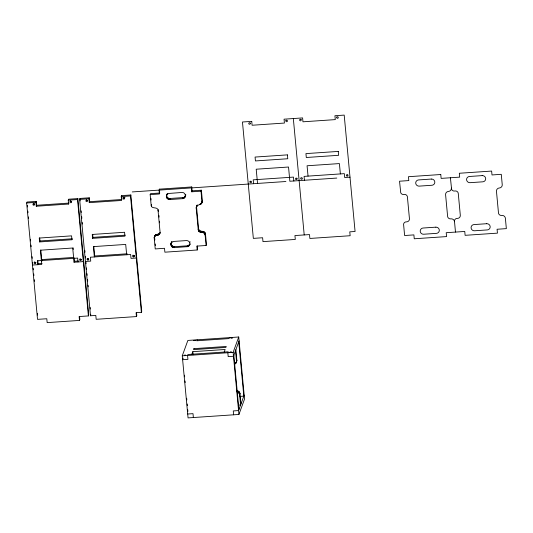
<?xml version="1.0" encoding="UTF-8"?>
<svg xmlns="http://www.w3.org/2000/svg" width="533" height="533" viewBox="0 0 533 533"><rect width="100%" height="100%" fill="white"/><g stroke="black" fill="none" stroke-linecap="round" stroke-linejoin="round"><path stroke-width="0.8" d="M166.349 196.644L166.629 195.065L168.428 193.486L181.953 192.466C185.964 191.967 186.663 198.542 182.533 198.669L169.82 199.535L168.188 199.222L166.922 198.169L166.349 196.644L167.429 193.426M189.195 245.713L189.988 244.074L189.195 245.713L187.843 246.612L174.318 247.638C170.933 247.865 169.98 243.734 171.919 241.529L170.88 243.941M189.541 244.754L187.383 245.813L174.664 246.672C172.685 246.846 170.86 244.96 171.226 242.975M154.403 236.919C155.503 234.234 159.933 236.206 160.186 232.601C158.761 235.24 153.87 233.614 154.204 237.858L155.243 248.931L164.51 248.298L164.877 252.182L197.197 249.99L196.837 246.113L206.104 245.48L205.138 235.14C204.939 230.636 198.083 233.967 198.203 229.363L196.217 208.156C195.957 203.726 203.26 205.598 202.347 200.555L201.381 190.208L192.107 190.841L191.76 191.8L201.028 191.174L201.381 190.208M206.104 245.48L206.458 244.52L205.491 234.174C205.292 229.676 198.429 233.008 198.549 228.397L196.57 207.19L197.297 204.939L196.944 205.898M201.967 202.327L201.028 191.174M235.526 350.681L236.499 361.434L236.012 362.96L234.413 364.186M234.793 364.026L236.359 362L236.852 360.475L235.872 349.721M201.714 203.1L202.313 201.367M189.641 245.04C190.694 242.935 188.742 240.336 186.45 240.57L173.738 241.429L171.573 242.488M154.757 235.959L154.623 237.625M79.544 316.362L79.837 319.467L79.484 320.426L47.164 322.618L46.797 318.741L37.53 319.367L26.65 202.986L27.003 202.027L36.271 201.401L36.637 205.278L36.284 206.238L68.604 204.046L68.957 203.086L36.637 205.278M36.284 206.238L35.924 202.36L36.271 201.401M39.968 240.969L72.295 238.777L71.942 239.737L39.622 241.929L39.968 240.969L39.682 237.865M41.361 260.55L41.714 259.591L74.034 257.399M68.604 204.046L68.244 200.168L68.597 199.209L77.865 198.582L88.744 314.963L88.391 315.922L79.124 316.549L79.484 320.426M88.391 315.922L77.518 199.542L77.865 198.582M79.637 199.395L79.983 198.436L89.258 197.81L89.624 201.687L89.271 202.647L121.591 200.461L121.231 196.577L121.584 195.618L130.852 194.991L141.731 311.372L141.378 312.331L136.082 312.691L136.448 316.569L96.173 319.3L95.813 315.416L90.517 315.776L79.637 199.395L88.911 198.769L89.258 197.81M83.668 260.65L83.321 261.61L74.047 262.236L74.393 261.277L74.107 258.172M92.609 238.338L92.242 234.46L124.569 232.268L124.929 236.146L92.609 238.338L92.955 237.378L92.669 234.273M141.378 312.331L130.505 195.951L130.852 194.991M90.517 315.776L90.863 314.816M127.021 253.808L126.667 254.767L125.701 244.427L93.382 246.612L94.348 256.959L94.701 256L93.808 246.446M159.64 233.927L160.087 232.361L158.068 210.742C158.248 205.931 150.966 209.775 151.132 204.965L150.166 194.618L150.513 193.659L159.787 193.026M151.205 205.705L151.552 204.745L151.365 206.211M192.107 190.841L191.747 186.956L159.42 189.148L159.074 190.108L159.434 193.992L150.166 194.618M136.655 257.059L136.308 258.019L131.005 258.378L130.645 254.501L90.377 257.226L90.737 261.11L85.44 261.47M158.068 210.742L158.421 209.775L158.574 211.408M166.383 195.838L166.982 194.105M166.536 197.443L166.702 195.684M166.922 198.169L167.269 197.203L166.882 196.477M167.489 198.776L167.835 197.816L167.269 197.203M154.204 237.738L154.95 235.579M168.188 199.222L168.541 198.263L167.835 197.816M154.204 237.858L154.557 236.899M154.85 236.206L155.203 235.24M155.156 235.906L155.503 234.946M155.503 235.659L155.849 234.693M155.889 235.466L156.236 234.507M168.988 199.482L169.334 198.523L183.698 197.55L185.051 196.65L185.744 195.205L185.144 196.93M156.296 235.333L156.649 234.373M156.729 235.266L157.075 234.307M169.82 199.535L170.167 198.569M157.162 235.266L157.515 234.307M157.588 235.233L157.935 234.273M158.001 235.146L158.348 234.18M158.394 235L158.741 234.04M158.761 234.8L159.114 233.84M159.094 234.553L159.447 233.594M159.394 234.26L159.74 233.301M136.448 316.569L136.794 315.609L136.508 312.505M182.533 198.669L182.886 197.71M183.345 198.509L183.698 197.55M184.085 198.149L184.438 197.183M185.424 195.351L185.777 194.392M184.698 197.61L185.051 196.65M191.747 186.956L191.394 187.922L191.76 191.8M170.846 244.747L171.193 243.788M171.026 245.546L171.379 244.58M171.419 246.273L171.766 245.313M171.979 246.879L172.332 245.92M172.685 247.332L173.038 246.366M173.485 247.585L173.831 246.626M174.318 247.638L174.664 246.672M196.251 207.344L196.85 205.611M196.211 207.75L196.557 206.784M196.697 206.218L197.05 205.258M196.217 208.156L196.57 207.19M199.922 204.672L200.268 203.713M200.661 204.312L201.008 203.353L200.655 203.553M200.981 204.066L202.214 201.76M202 201.514L202.347 200.555M201.274 203.773L201.621 202.813M202.007 201.92L202.36 200.961M201.514 203.453L201.867 202.487M187.03 246.772L187.383 245.813M187.843 246.612L188.196 245.653M189.735 242.662L190.088 241.702M188.582 246.253L188.935 245.293M198.203 229.363L198.549 228.397M198.216 229.783L198.562 228.824M198.289 230.203L198.642 229.243M198.436 230.609L198.782 229.65M198.642 230.989L198.989 230.029M198.902 231.335L199.249 230.369M199.215 231.635L199.562 230.676M199.569 231.888L199.922 230.929M199.962 232.088L200.308 231.122M200.375 232.221L200.721 231.262M200.808 232.295L201.154 231.335M201.241 232.308L201.587 231.342M201.674 232.248L202.02 231.289M202.087 232.248L202.44 231.289M202.507 232.301L202.853 231.335M202.906 232.401L203.26 231.442M203.3 232.555L203.646 231.595M197.197 249.99L197.55 249.031L197.257 245.926M203.666 232.761L204.019 231.802M204.006 233.008L204.352 232.048M204.306 233.294L204.659 232.335M204.572 233.614L204.919 232.654M204.785 233.967L205.138 233.008M204.958 234.34L205.305 233.381M205.072 234.733L205.425 233.774M205.138 235.14L205.491 234.174M182.266 355.824L187.863 340.44L238.731 336.996L244.534 399.064L238.931 414.447L188.062 417.899L182.266 355.824L233.134 352.38L238.731 336.996M183.185 358.169L182.626 359.708L187.922 359.349L187.563 355.464L187.916 354.505L228.184 351.78L227.831 352.739L228.197 356.617L233.494 356.257L239.09 340.873M191.887 354.238L192.819 351.673L225.139 349.481L224.206 352.046M197.137 339.814L196.784 340.774L229.11 338.582L229.456 337.622M235.153 363.819L235.499 362.86M235.479 363.573L235.826 362.613M236.492 361.028L236.839 360.068M235.766 363.286L236.112 362.32M236.012 362.96L236.359 362M236.499 361.434L236.852 360.475M236.212 362.607L236.805 360.874M240.949 404.034L239.917 393.281L238.844 391.555L237.345 390.849L236.998 391.808L238.498 392.515L239.57 394.247L240.603 404.993L238.284 405.147M237.405 391.915L237.751 390.949M237.791 392.068L238.144 391.109M238.158 392.268L238.511 391.309M238.498 392.515L238.844 391.555M238.797 392.801L239.15 391.842M239.064 393.127L239.41 392.161M239.277 393.474L239.63 392.515M239.45 393.854L239.797 392.888M239.57 394.247L239.917 393.281M239.63 394.647L239.983 393.687M244.167 395.186L238.571 410.57L233.274 410.93L233.634 414.807M35.938 262.416L35.944 262.396A0.799 0.773 20 0 1 34.472 261.923M185.684 355.238L184.291 355.245L185.671 355.245M132.257 191.927L285.921 181.513M336.789 178.069L289.859 181.247L288.533 167.022L256.206 169.214L257.539 183.439M350.001 177.176L344.704 177.536L344.338 173.651L304.07 176.383L304.43 180.261M26.65 202.986L35.924 202.36M68.244 200.168L77.518 199.542M121.231 196.577L130.505 195.951M89.624 201.687L121.944 199.495M92.955 237.378L125.282 235.186M94.834 255.987L126.887 253.815M37.437 263.782L42.074 263.469M74.393 261.277L78.258 261.017M239.957 396.405L243.821 396.146L238.744 341.833M187.703 414.014L192.999 413.655L193.366 417.539M236.932 390.796L237.345 390.849M195.245 340.294L193.779 340.534L195.251 340.301M229.989 352.24L231.455 352L229.983 352.233M168.541 198.263L169.334 198.523M450.405 177.769L451.611 189.355A2.838 2.738 20 0 0 454.842 191.001A2.832 2.738 20 0 1 458.313 193.885L460.292 215.092A3.018 2.918 20 0 1 457.407 218.41A2.832 2.738 20 0 0 454.449 220.889L455.482 232.075M340.367 173.925L339.401 163.578L307.075 165.77L308.041 176.11M293.33 118.553L304.21 234.933M293.836 180.98L293.47 177.103L253.202 179.828L253.568 183.705M233.84 355.298L238.917 409.611M233.134 352.38L238.931 414.447M192.819 351.673L193.113 354.778M184.518 375.199L184.671 376.844M185.051 380.962L185.204 382.607M186.67 398.244L186.823 399.89M187.21 404.001L187.363 405.646M187.743 409.764L187.896 411.409M159.42 189.148L159.64 191.48M158.954 215.485L159.107 217.118M159.487 221.195L159.64 222.827M150.959 198.429L151.106 200.022M154.697 238.418L154.843 240.01M155.216 243.987L155.369 245.58M121.584 195.618L121.797 197.943M88.911 198.769L89.271 202.647M79.983 198.436L80.217 200.921M81.149 210.848L81.302 212.507M81.689 216.645L81.842 218.297M82.229 222.434L82.382 224.093M84.86 250.577L85.013 252.229M85.4 256.366L85.553 258.025M85.94 262.149L86.093 263.795M86.479 267.912L86.632 269.558M87.019 273.669L87.172 275.314M87.559 279.432L87.712 281.078M88.098 285.195L88.251 286.841M90.17 307.408L90.324 309.053M78.018 261.969L77.658 258.092L37.39 260.817L37.75 264.701L38.103 263.735L37.81 260.63M73.141 247.852L73.287 249.437M71.942 239.737L71.582 235.859L39.255 238.051L39.622 241.929M74.047 262.236L72.715 248.012L40.395 250.204L41.727 264.428L32.453 265.054L32.646 262.443M40.821 250.037L41.854 261.137M27.31 205.338L27.463 206.991M27.849 211.128L28.002 212.787M28.396 216.924L28.549 218.577M30.481 239.27L30.634 240.923M31.021 245.06L31.174 246.719M32.107 256.646L32.26 258.305M33.186 268.212L33.339 269.858M33.726 273.969L33.879 275.614M34.265 279.732L34.418 281.377M37.417 313.471L37.57 315.116M451.371 188.109A3.205 3.098 20 0 1 448.486 191.427A3.205 3.098 20 0 0 445.595 194.752L447.58 215.958A2.832 2.738 20 0 0 451.045 218.843A3.205 3.098 20 0 1 454.516 221.735M81.216 259.584A0.799 0.773 20 0 1 80.256 259.411L80.137 259.245A0.799 0.773 20 0 1 80.043 258.851M71.695 201.574A0.799 0.773 20 0 1 70.403 200.728M34.752 203.919A0.799 0.773 20 0 1 33.492 204.019L33.366 203.853A0.799 0.773 20 0 1 33.306 203.26M134.589 255.54A0.799 0.773 20 0 1 133.243 255.82L133.123 255.653A0.799 0.773 20 0 1 133.057 255.06M88.791 258.978A0.799 0.773 20 0 1 87.459 258.332M123.363 197.543A0.799 0.773 20 0 0 124.815 197.83L124.909 197.65A0.799 0.773 20 0 0 124.942 197.45M87.738 200.328A0.799 0.773 20 0 1 86.473 200.428L86.353 200.261A0.799 0.773 20 0 1 86.293 199.668M193.919 348.662L193.566 349.621L225.885 347.429L226.239 346.47L193.919 348.662M230.889 337.969L232.468 337.869L230.889 337.969M34.252 262.502L34.159 262.682A0.799 0.773 20 0 0 35.591 263.375L35.678 263.195A0.799 0.773 20 0 0 34.252 262.502M70.143 201.514L70.05 201.694A0.799 0.773 20 0 0 71.482 202.387L71.569 202.2A0.799 0.773 20 0 0 70.143 201.514M87.239 258.911L87.146 259.091A0.799 0.773 20 0 0 88.578 259.784L88.665 259.604A0.799 0.773 20 0 0 87.239 258.911M123.13 197.923L123.036 198.103A0.799 0.773 20 0 0 124.469 198.796L124.555 198.609A0.799 0.773 20 0 0 123.13 197.923M250.064 181.513L249.977 181.693A0.799 0.773 20 0 0 251.403 182.386L251.496 182.206A0.799 0.773 20 0 0 250.064 181.513M285.954 120.518L285.868 120.705A0.799 0.773 20 0 0 287.294 121.391L287.387 121.211A0.799 0.773 20 0 0 285.954 120.518M300.932 178.062L300.839 178.249A0.799 0.773 20 0 0 302.271 178.935L302.358 178.755A0.799 0.773 20 0 0 300.932 178.062M336.823 117.073L336.729 117.253A0.799 0.773 20 0 0 338.162 117.946L338.248 117.766A0.799 0.773 20 0 0 336.823 117.073M251.736 121.371L242.462 121.997L253.342 238.378L262.616 237.751L262.976 241.629L295.302 239.437L294.936 235.559L309.506 234.573L309.873 238.451L350.141 235.726L349.775 231.842L355.078 231.482L344.198 115.101L334.924 115.734L335.29 119.612L302.964 121.804L302.604 117.92L284.062 119.179L284.422 123.056L252.102 125.248L251.736 121.371M287.394 154.87L255.074 157.062L255.434 160.939L287.76 158.747L287.394 154.87M338.262 151.425L305.942 153.611L306.302 157.495L338.622 155.303L338.262 151.425M440.771 174.518L408.451 176.703L408.811 180.587L399.537 181.213L400.743 192.806A2.838 2.738 20 0 0 403.974 194.445A2.832 2.738 20 0 1 407.445 197.337L409.431 218.543A3.018 2.918 20 0 1 406.539 221.861A2.832 2.738 20 0 0 403.581 224.333L404.614 235.526L413.888 234.893L414.254 238.777L446.574 236.585L446.208 232.708L464.756 231.449L465.116 235.326L497.442 233.141L497.076 229.257L506.35 228.63L505.384 218.283A3.205 3.098 20 0 0 501.913 215.399A2.832 2.738 20 0 1 498.442 212.507L496.463 191.3A3.205 3.098 20 0 1 499.354 187.982A3.205 3.098 20 0 0 502.239 184.665L501.273 174.318L491.999 174.951L491.639 171.066L459.319 173.258L459.679 177.136L441.137 178.395L440.771 174.518M431.33 179.061L418.618 179.921A3.205 3.098 20 0 0 415.727 183.239A3.205 3.098 20 0 0 419.198 186.124L431.91 185.264A3.205 3.098 20 0 0 434.801 181.946A3.205 3.098 20 0 0 431.33 179.061M482.198 175.61L469.48 176.476A3.205 3.098 20 0 0 466.595 179.794A3.205 3.098 20 0 0 470.059 182.679L482.778 181.82A3.205 3.098 20 0 0 485.67 178.502A3.205 3.098 20 0 0 482.198 175.61M435.827 227.165L423.109 228.024A3.205 3.098 20 0 0 420.224 231.342A3.205 3.098 20 0 0 423.688 234.234L436.407 233.367A3.205 3.098 20 0 0 439.299 230.049A3.205 3.098 20 0 0 435.827 227.165M486.696 223.713L473.977 224.58A3.205 3.098 20 0 0 471.092 227.897A3.205 3.098 20 0 0 474.557 230.782L487.275 229.923A3.205 3.098 20 0 0 490.167 226.605A3.205 3.098 20 0 0 486.696 223.713M347.869 175.057L347.749 174.891A0.799 0.773 20 0 0 346.47 175.77L346.59 175.937A0.799 0.773 20 0 0 347.869 175.057M301.105 119.672L300.978 119.505A0.799 0.773 20 0 0 299.699 120.378L299.819 120.545A0.799 0.773 20 0 0 301.105 119.672M297.008 178.508L296.881 178.342A0.799 0.773 20 0 0 295.602 179.215L295.722 179.381A0.799 0.773 20 0 0 297.008 178.508M250.237 123.116L250.117 122.95A0.799 0.773 20 0 0 248.831 123.823L248.951 123.989A0.799 0.773 20 0 0 250.237 123.116M134.176 255.907L134.056 255.74A0.799 0.773 20 0 0 132.77 256.613L132.897 256.779A0.799 0.773 20 0 0 134.176 255.907M87.405 200.515L87.285 200.348A0.799 0.773 20 0 0 86.006 201.227L86.126 201.394A0.799 0.773 20 0 0 87.405 200.515M81.189 259.498L81.069 259.331A0.799 0.773 20 0 0 79.783 260.204L79.91 260.37A0.799 0.773 20 0 0 81.189 259.498M34.425 204.106L34.299 203.939A0.799 0.773 20 0 0 33.019 204.812L33.139 204.985A0.799 0.773 20 0 0 34.425 204.106"/></g></svg>
